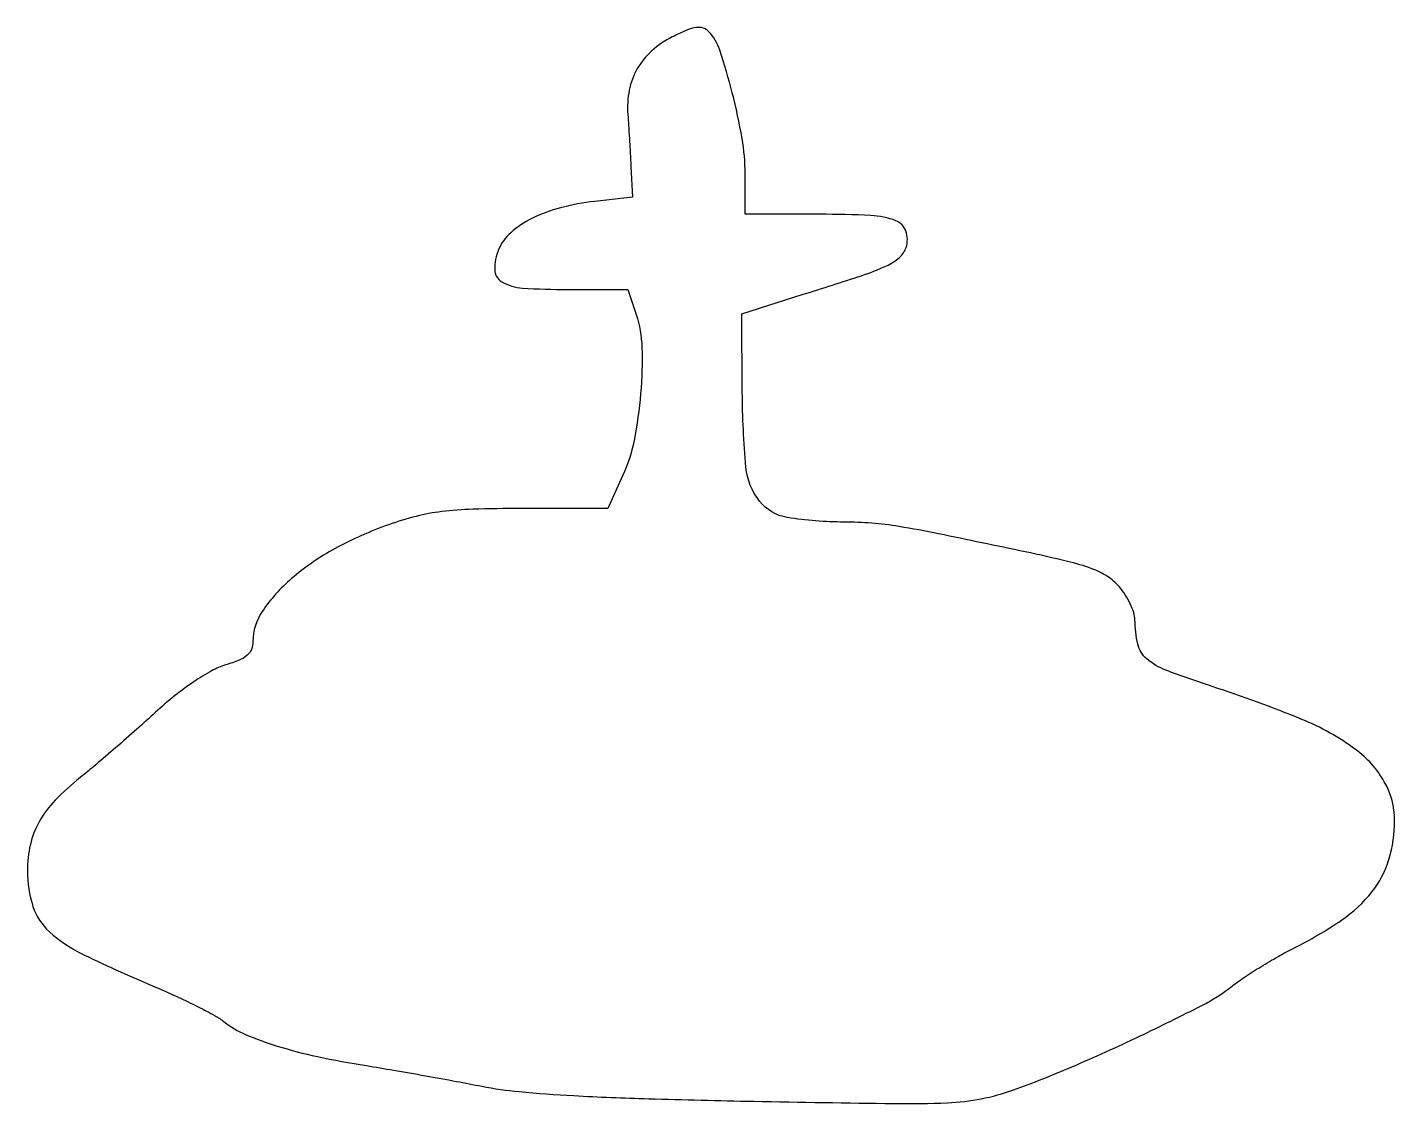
# Model space of a CAD drawing. Extents: x 0 to 200, y 0 to 157.
import ezdxf

# ---------------------------------------------------------------- set-up
doc = ezdxf.new("R2010")
doc.units = 0

msp = doc.modelspace()

# ---------------------------------------------------------------- linework, layer by layer
msp.add_lwpolyline([(94.325439, 155.931051, 0.067467), (91.347844, 153.919324, 0.081005), (89.223863, 151.294041, 0.081158), (88.046683, 148.13421, 0.068036), (87.8363, 144.560051, -0.003091), (87.941943, 143.072222, -0.001313), (88.065961, 141.077015, -0.001299), (88.187206, 138.946827, -0.001701), (88.2863, 137), (88.5, 132.5), (83, 131.88337, 0.035449), (77.980514, 130.95692, 0.052756), (73.801237, 129.389559, 0.063771), (70.704981, 127.309346, 0.115294), (68.933887, 124.840389, 0.100764), (68.364822, 121.910648, 0.265483), (69.404047, 120.128799, 0.11545), (72.433662, 119.211764, 0.016011), (79.044893, 119), (87.844896, 119), (89.043333, 115.368701, -0.072494), (89.889861, 110.553935, -0.028112), (89.707315, 103.770204, -0.028326), (88.742261, 96.909644, -0.058074), (87.075794, 91.75), (84.906411, 87), (72.203206, 86.978908, 0.006662), (65.140455, 86.873072, 0.023386), (60.606095, 86.532028, 0.031806), (56.896664, 85.836205, 0.022582), (52.844693, 84.608601, 0.039493), (45.006788, 81.12461, 0.053544), (38.635911, 76.726615, 0.064439), (34.392092, 71.993125, 0.1517), (33, 67.510404, -0.096982), (32.779667, 66.385142, -0.120947), (32.15623, 65.525473, -0.079576), (30.981497, 64.815204, -0.023479), (28.990695, 64.115358, 0.054568), (26.958892, 63.256029, 0.021343), (24.361974, 61.657295, 0.01981), (21.533991, 59.57745, 0.017233), (18.740695, 57.18525, -0.004125), (16.002964, 54.713354, -0.003044), (12.933334, 52.020666, -0.003076), (10.000595, 49.510908, -0.006882), (7.734485, 47.648516, 0.032059), (4.076743, 44.320372, 0.063304), (1.729063, 41.180371, 0.072568), (0.43727, 37.856578, 0.05651), (0, 34, 0.078793), (0.825309, 28.795325, 0.131581), (3.226104, 25.100221, 0.071734), (8.261328, 21.730798, 0.011701), (19, 16.895101, -0.008418), (22.040483, 15.549892, -0.008927), (24.974433, 14.128167, -0.008602), (27.455157, 12.816776, -0.039934), (28.80658, 11.924943, 0.064667), (31.918474, 10.084914, 0.026521), (36.532749, 8.391117, 0.022149), (42.427496, 6.857736, 0.013004), (49.592859, 5.522821, -0.002814), (53.584537, 4.863024, -0.001779), (58.233527, 4.050632, -0.001786), (62.796089, 3.219769, -0.003293), (66.5, 2.506325, 0.026618), (71.917515, 1.722694, 0.008843), (79.922035, 1.139389, 0.006597), (90.885505, 0.680146, 0.002486), (106.236176, 0.3163, 0.001184), (126.753364, -0.019369, 0.01441), (134.61618, 0.097209, 0.037111), (139.524018, 0.678197, 0.038362), (144.236176, 1.975767, 0.015251), (152.765858, 5.34207, 0.009165), (162.683515, 9.827291, 0.007791), (171.787557, 14.322373, 0.046909), (176.230569, 17.157454, -0.018366), (178.034755, 18.459105, -0.009083), (180.413178, 19.983908, -0.009001), (182.940663, 21.478157, -0.013011), (185.230569, 22.699277, 0.033281), (192.234377, 26.806884, 0.07638), (196.699029, 30.961331, 0.09417), (199.155505, 35.666889, 0.073465), (200, 41.383437, 0.131086), (198.490359, 47.042721, 0.104459), (194.263617, 51.770227, 0.061668), (186.432614, 56.149778, 0.017577), (173.329099, 60.956614, -0.010615), (166.533002, 63.342869, -0.08815), (163.732959, 65.001372, -0.158306), (162.440939, 67.126811, -0.056552), (162.013655, 70.694236, 0.076939), (161.847654, 71.724196, 0.032547), (161.328973, 73.028695, 0.031235), (160.582496, 74.375951, 0.035503), (159.701997, 75.560061, 0.074208), (157.978469, 77.04835, 0.052566), (155.683786, 78.182699, 0.030068), (152.151127, 79.252123, 0.006582), (145.951997, 80.642753, 0.001213), (133.295758, 83.275342, 0.009868), (127.477768, 84.35161, 0.020631), (123.511429, 84.837639, 0.020171), (119.48851, 85, -0.040243), (111.154773, 85.671833, -0.188236), (107.085122, 88.072753, -0.144711), (105.118402, 93.021921, -0.020938), (104.58134, 103.984226), (104.5, 115.468452), (113.5, 118.297628, 0.003118), (121.990028, 121.024784, 0.027641), (125.651519, 122.454687, 0.069846), (127.566453, 123.674132, 0.140145), (128.549365, 125.155534, 0.162578), (128.513603, 127.538672, 0.220549), (127.033427, 129.060604, 0.079623), (123.393972, 129.822061, 0.011835), (115.877555, 130), (105, 130), (105, 135.894665, 0.043208), (104.550253, 141.089414, 0.019764), (103.115477, 147.747567, 0.016548), (101.286777, 153.992602, 0.111876), (99.6388, 156.736994, 0.127262), (98.836177, 157.233548, 0.113332), (97.856041, 157.30736, 0.062396), (96.483857, 156.919956, 0.014914)], format="xyb", close=True)

doc.saveas('drawing.dxf')
